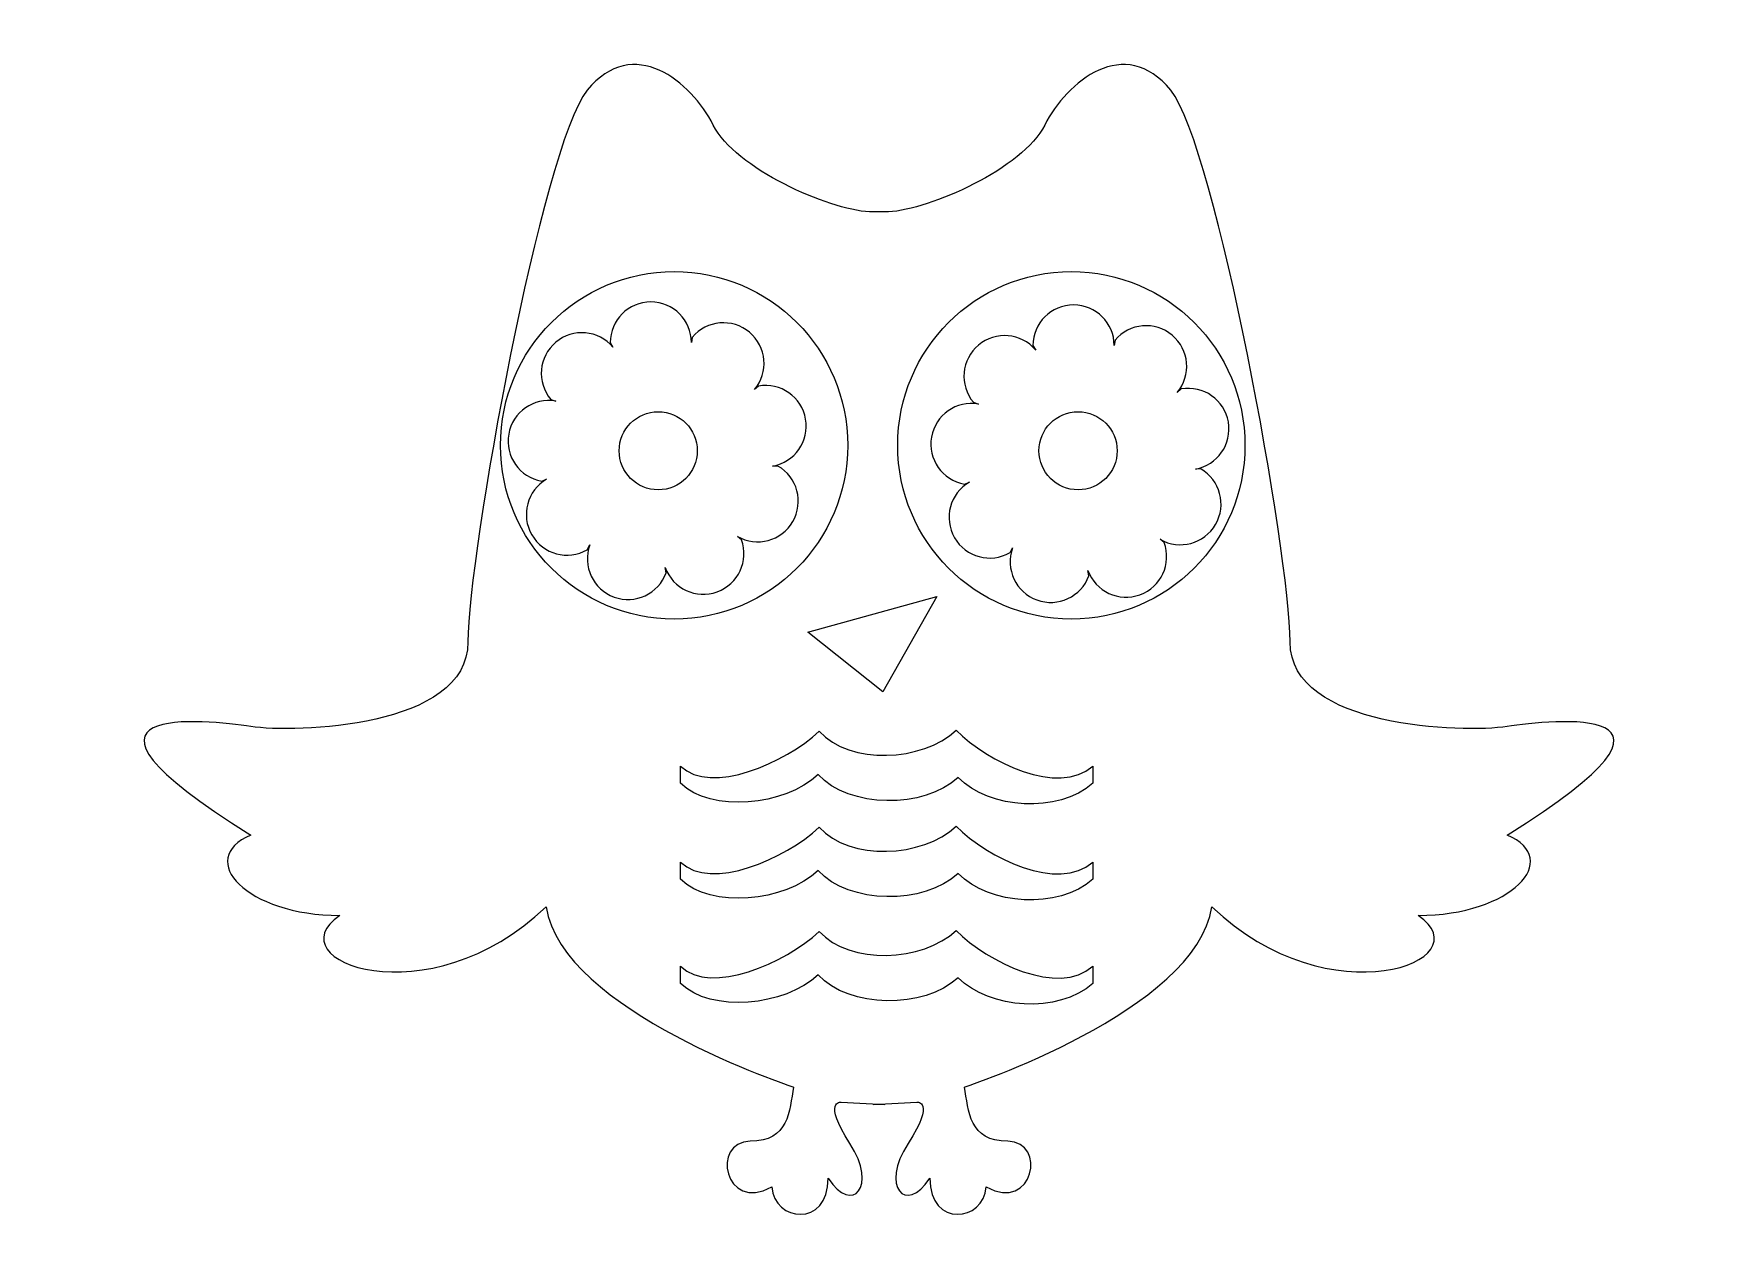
# Model space of a CAD drawing. Header units: centimetres. Extents: x -12.2 to 12.2, y -8.5 to 8.7.
import ezdxf

# ---------------------------------------------------------------- set-up
doc = ezdxf.new("R2010")
doc.units = ezdxf.units.CM
doc.header["$MEASUREMENT"] = 0
doc.layers.add('Camada 1', color=7, linetype='Continuous')

msp = doc.modelspace()

# ---------------------------------------------------------------- linework, layer by layer
at = {"layer": 'Camada 1'}
for points, knots in [([(0.08195, -6.70712), (0.08195, -6.70712), (-0.54453, -6.67582), (-0.54453, -6.67582), (-0.54453, -6.67582), (-0.54453, -6.67582), (-0.82647, -6.64452), (-0.4193, -7.27097), (-0.4193, -7.27097), (-0.01208, -7.89742), (-0.38792, -8.30467), (-0.73251, -7.77222), (-0.73251, -7.77222), (-0.73251, -8.49268), (-1.51565, -8.39865), (-1.547, -7.89745), (-1.547, -7.89745), (-2.23616, -8.27334), (-2.42404, -7.23964), (-1.86021, -7.23964), (-1.86021, -7.23964), (-1.29633, -7.23964), (-1.29633, -6.80107), (-1.2337, -6.45653), (-1.2337, -6.45653), (-1.2337, -6.45653), (-4.58549, -5.36015), (-4.80475, -3.85652), (-4.80475, -3.85652), (-6.49631, -5.48537), (-8.7517, -4.63961), (-7.78062, -3.98172), (-7.78062, -3.98172), (-9.12759, -3.98172), (-9.87943, -3.16739), (-9.06499, -2.82274), (-9.06499, -2.82274), (-12.19752, -0.88057), (-9.69147, -1.16248), (-9.06499, -1.25646), (-9.06499, -1.25646), (-8.43851, -1.35041), (-5.93246, -1.28787), (-5.93246, -0.03477), (-5.93246, -0.03477), (-5.93246, 1.21824), (-4.86741, 7.10734), (-4.20957, 7.92178), (-4.20957, 7.92178), (-3.55174, 8.73622), (-2.70597, 8.04709), (-2.39276, 7.42055), (-2.39276, 7.42055), (-2.07955, 6.79401), (-0.7325, 6.19889), (-0.13735, 6.16759), (-0.13735, 6.16759), (-0.13735, 6.16759), (0.13736, 6.16758), (0.13736, 6.16758), (0.13736, 6.16758), (0.73246, 6.19888), (2.07948, 6.79403), (2.3928, 7.42054), (2.3928, 7.42054), (2.70596, 8.04707), (3.55173, 8.73621), (4.20954, 7.92177), (4.20954, 7.92177), (4.86737, 7.10733), (5.93251, 1.21823), (5.93251, -0.03478), (5.93251, -0.03478), (5.93251, -1.28782), (8.43854, -1.35042), (9.06507, -1.25647), (9.06507, -1.25647), (9.69155, -1.16249), (12.1975, -0.88058), (9.06507, -2.82275), (9.06507, -2.82275), (9.87946, -3.16734), (9.12764, -3.98173), (7.7806, -3.98173), (7.7806, -3.98173), (8.75175, -4.63956), (6.49637, -5.48536), (4.80478, -3.85653), (4.80478, -3.85653), (4.58547, -5.3601), (1.23373, -6.45654), (1.23373, -6.45654), (1.23373, -6.45654), (1.29628, -6.80105), (1.29628, -7.23965), (1.86018, -7.23965), (1.86018, -7.23965), (2.42403, -7.23965), (2.23618, -8.27335), (1.54705, -7.89746), (1.54705, -7.89746), (1.51562, -8.39861), (0.73248, -8.49269), (0.73248, -7.77223), (0.73248, -7.77223), (0.38797, -8.30468), (0.0121, -7.89738), (0.41935, -7.27098), (0.41935, -7.27098), (0.82646, -6.64453), (0.5445, -6.67583), (0.5445, -6.67583), (0.5445, -6.67583), (0.5445, -6.67583), (-0.08193, -6.70713), (-0.08193, -6.70713), (-0.08193, -6.70713), (-0.08193, -6.70713), (0.08195, -6.70712), (0.08195, -6.70712)], [0, 0, 0, 0, 0.03225806, 0.03225806, 0.03225806, 0.03225806, 0.06451613, 0.06451613, 0.06451613, 0.06451613, 0.09677419, 0.09677419, 0.09677419, 0.09677419, 0.12903226, 0.12903226, 0.12903226, 0.12903226, 0.16129032, 0.16129032, 0.16129032, 0.16129032, 0.19354839, 0.19354839, 0.19354839, 0.19354839, 0.22580645, 0.22580645, 0.22580645, 0.22580645, 0.25806452, 0.25806452, 0.25806452, 0.25806452, 0.29032258, 0.29032258, 0.29032258, 0.29032258, 0.32258065, 0.32258065, 0.32258065, 0.32258065, 0.35483871, 0.35483871, 0.35483871, 0.35483871, 0.38709677, 0.38709677, 0.38709677, 0.38709677, 0.41935484, 0.41935484, 0.41935484, 0.41935484, 0.4516129, 0.4516129, 0.4516129, 0.4516129, 0.48387097, 0.48387097, 0.48387097, 0.48387097, 0.51612903, 0.51612903, 0.51612903, 0.51612903, 0.5483871, 0.5483871, 0.5483871, 0.5483871, 0.58064516, 0.58064516, 0.58064516, 0.58064516, 0.61290323, 0.61290323, 0.61290323, 0.61290323, 0.64516129, 0.64516129, 0.64516129, 0.64516129, 0.67741935, 0.67741935, 0.67741935, 0.67741935, 0.70967742, 0.70967742, 0.70967742, 0.70967742, 0.74193548, 0.74193548, 0.74193548, 0.74193548, 0.77419355, 0.77419355, 0.77419355, 0.77419355, 0.80645161, 0.80645161, 0.80645161, 0.80645161, 0.83870968, 0.83870968, 0.83870968, 0.83870968, 0.87096774, 0.87096774, 0.87096774, 0.87096774, 0.90322581, 0.90322581, 0.90322581, 0.90322581, 0.93548387, 0.93548387, 0.93548387, 0.93548387, 1, 1, 1, 1]), ([(-2.9566, 0.29397), (-1.57256, 0.29397), (-0.4506, 1.41594), (-0.4506, 2.79997), (-0.4506, 2.79997), (-0.4506, 4.18398), (-1.57257, 5.30594), (-2.9566, 5.30594), (-2.9566, 5.30594), (-4.34064, 5.30594), (-5.46257, 4.18397), (-5.46257, 2.79997), (-5.46257, 2.79997), (-5.4626, 1.41596), (-4.34063, 0.29397), (-2.9566, 0.29397)], [0, 0, 0, 0, 0.2, 0.2, 0.2, 0.2, 0.4, 0.4, 0.4, 0.4, 0.6, 0.6, 0.6, 0.6, 1, 1, 1, 1]), ([(2.77589, 0.29397), (4.15993, 0.29397), (5.28184, 1.41594), (5.28184, 2.79997), (5.28184, 2.79997), (5.28184, 4.18398), (4.15993, 5.30594), (2.77589, 5.30594), (2.77589, 5.30594), (1.39183, 5.30594), (0.26992, 4.18397), (0.26992, 2.79997), (0.26992, 2.79997), (0.26994, 1.41596), (1.39185, 0.29397), (2.77589, 0.29397)], [0, 0, 0, 0, 0.2, 0.2, 0.2, 0.2, 0.4, 0.4, 0.4, 0.4, 0.6, 0.6, 0.6, 0.6, 1, 1, 1, 1]), ([(-2.69479, 4.3577), (-2.48672, 4.60575), (-2.11675, 4.63821), (-1.86868, 4.43012), (-1.86868, 4.43012), (-1.62063, 4.22205), (-1.58841, 3.85206), (-1.79669, 3.60404), (-1.79669, 3.60404), (-1.79669, 3.60404), (-1.73846, 3.65481), (-1.73846, 3.65481), (-1.73846, 3.65481), (-1.41969, 3.71098), (-1.11547, 3.49791), (-1.0593, 3.17912), (-1.0593, 3.17912), (-1.0031, 2.86035), (-1.2162, 2.55634), (-1.53497, 2.49993), (-1.53497, 2.49993), (-1.53497, 2.49993), (-1.45798, 2.5016), (-1.45798, 2.5016), (-1.45798, 2.5016), (-1.17747, 2.3397), (-1.08137, 1.98119), (-1.24322, 1.70092), (-1.24322, 1.70092), (-1.40515, 1.42044), (-1.76387, 1.32429), (-2.04435, 1.48616), (-2.04435, 1.48616), (-2.04435, 1.48616), (-1.98424, 1.4379), (-1.98424, 1.4379), (-1.98424, 1.4379), (-1.87354, 1.13368), (-2.03044, 0.79724), (-2.33465, 0.68656), (-2.33465, 0.68656), (-2.63887, 0.57562), (-2.97531, 0.73254), (-3.08604, 1.03697), (-3.08604, 1.03697), (-3.08604, 1.03697), (-3.07104, 0.96146), (-3.07104, 0.96146), (-3.07104, 0.96146), (-3.18174, 0.65724), (-3.5184, 0.50032), (-3.82264, 0.61105), (-3.82264, 0.61105), (-4.12686, 0.72175), (-4.28373, 1.0582), (-4.17305, 1.36239), (-4.17305, 1.36239), (-4.17305, 1.36239), (-4.21009, 1.29476), (-4.21009, 1.29476), (-4.21009, 1.29476), (-4.4906, 1.13289), (-4.8489, 1.22901), (-5.01098, 1.5095), (-5.01098, 1.5095), (-5.17288, 1.79004), (-5.07676, 2.14834), (-4.79646, 2.31024), (-4.79646, 2.31024), (-4.79646, 2.31024), (-4.86806, 2.28254), (-4.86806, 2.28254), (-4.86806, 2.28254), (-5.18707, 2.33874), (-5.39993, 2.64272), (-5.34373, 2.96175), (-5.34373, 2.96175), (-5.28753, 3.28052), (-4.98334, 3.49338), (-4.66454, 3.43721), (-4.66454, 3.43721), (-4.66454, 3.43721), (-4.73735, 3.46219), (-4.73735, 3.46219), (-4.73735, 3.46219), (-4.94566, 3.71024), (-4.91319, 4.07999), (-4.66515, 4.28806), (-4.66515, 4.28806), (-4.4171, 4.49634), (-4.04735, 4.4639), (-3.83925, 4.21586), (-3.83925, 4.21586), (-3.83925, 4.21586), (-3.8792, 4.28161), (-3.8792, 4.28161), (-3.8792, 4.28161), (-3.8792, 4.60538), (-3.6166, 4.86798), (-3.29286, 4.86798), (-3.29286, 4.86798), (-2.96906, 4.86798), (-2.70646, 4.60538), (-2.70646, 4.28161), (-2.70646, 4.28161), (-2.70646, 4.28161), (-2.69479, 4.3577), (-2.69479, 4.3577)], [0, 0, 0, 0, 0.03571429, 0.03571429, 0.03571429, 0.03571429, 0.07142857, 0.07142857, 0.07142857, 0.07142857, 0.10714286, 0.10714286, 0.10714286, 0.10714286, 0.14285714, 0.14285714, 0.14285714, 0.14285714, 0.17857143, 0.17857143, 0.17857143, 0.17857143, 0.21428571, 0.21428571, 0.21428571, 0.21428571, 0.25, 0.25, 0.25, 0.25, 0.28571429, 0.28571429, 0.28571429, 0.28571429, 0.32142857, 0.32142857, 0.32142857, 0.32142857, 0.35714286, 0.35714286, 0.35714286, 0.35714286, 0.39285714, 0.39285714, 0.39285714, 0.39285714, 0.42857143, 0.42857143, 0.42857143, 0.42857143, 0.46428571, 0.46428571, 0.46428571, 0.46428571, 0.5, 0.5, 0.5, 0.5, 0.53571429, 0.53571429, 0.53571429, 0.53571429, 0.57142857, 0.57142857, 0.57142857, 0.57142857, 0.60714286, 0.60714286, 0.60714286, 0.60714286, 0.64285714, 0.64285714, 0.64285714, 0.64285714, 0.67857143, 0.67857143, 0.67857143, 0.67857143, 0.71428571, 0.71428571, 0.71428571, 0.71428571, 0.75, 0.75, 0.75, 0.75, 0.78571429, 0.78571429, 0.78571429, 0.78571429, 0.82142857, 0.82142857, 0.82142857, 0.82142857, 0.85714286, 0.85714286, 0.85714286, 0.85714286, 0.89285714, 0.89285714, 0.89285714, 0.89285714, 0.92857143, 0.92857143, 0.92857143, 0.92857143, 1, 1, 1, 1]), ([(3.40602, 4.31606), (3.61409, 4.56411), (3.98406, 4.59657), (4.23216, 4.38848), (4.23216, 4.38848), (4.48018, 4.18041), (4.51243, 3.81042), (4.30415, 3.5624), (4.30415, 3.5624), (4.30415, 3.5624), (4.36238, 3.61317), (4.36238, 3.61317), (4.36238, 3.61317), (4.68118, 3.66934), (4.98537, 3.45627), (5.04154, 3.13748), (5.04154, 3.13748), (5.09774, 2.81871), (4.88464, 2.5147), (4.56587, 2.45829), (4.56587, 2.45829), (4.56587, 2.45829), (4.64286, 2.45996), (4.64286, 2.45996), (4.64286, 2.45996), (4.92337, 2.29806), (5.01944, 1.93955), (4.85762, 1.65928), (4.85762, 1.65928), (4.69569, 1.3788), (4.33697, 1.28265), (4.05649, 1.44452), (4.05649, 1.44452), (4.05649, 1.44452), (4.11658, 1.39626), (4.11658, 1.39626), (4.11658, 1.39626), (4.22728, 1.09207), (4.07038, 0.7556), (3.76619, 0.64492), (3.76619, 0.64492), (3.462, 0.53398), (3.12553, 0.6909), (3.0148, 0.99533), (3.0148, 0.99533), (3.0148, 0.99533), (3.0298, 0.91979), (3.0298, 0.91979), (3.0298, 0.91979), (2.9191, 0.6156), (2.58244, 0.45865), (2.2782, 0.5694), (2.2782, 0.5694), (1.97401, 0.6801), (1.81711, 1.01652), (1.92781, 1.32074), (1.92781, 1.32074), (1.92781, 1.32074), (1.89079, 1.25311), (1.89079, 1.25311), (1.89079, 1.25311), (1.61028, 1.09124), (1.25195, 1.18736), (1.08987, 1.46785), (1.08987, 1.46785), (0.92797, 1.74836), (1.02412, 2.10669), (1.30439, 2.26856), (1.30439, 2.26856), (1.30439, 2.26856), (1.23279, 2.24086), (1.23279, 2.24086), (1.23279, 2.24086), (0.91378, 2.29706), (0.7009, 2.60104), (0.75712, 2.92007), (0.75712, 2.92007), (0.81329, 3.23884), (1.11751, 3.4517), (1.43631, 3.39553), (1.43631, 3.39553), (1.43631, 3.39553), (1.36347, 3.42051), (1.36347, 3.42051), (1.36347, 3.42051), (1.15516, 3.66856), (1.18763, 4.03831), (1.43567, 4.24638), (1.43567, 4.24638), (1.68369, 4.45466), (2.0535, 4.42222), (2.26157, 4.17418), (2.26157, 4.17418), (2.26157, 4.17418), (2.22159, 4.23993), (2.22159, 4.23993), (2.22159, 4.23993), (2.22159, 4.5637), (2.48422, 4.8263), (2.80796, 4.8263), (2.80796, 4.8263), (3.13176, 4.8263), (3.39433, 4.5637), (3.39433, 4.23993), (3.39433, 4.23993), (3.39433, 4.23993), (3.40602, 4.31606), (3.40602, 4.31606)], [0, 0, 0, 0, 0.03571429, 0.03571429, 0.03571429, 0.03571429, 0.07142857, 0.07142857, 0.07142857, 0.07142857, 0.10714286, 0.10714286, 0.10714286, 0.10714286, 0.14285714, 0.14285714, 0.14285714, 0.14285714, 0.17857143, 0.17857143, 0.17857143, 0.17857143, 0.21428571, 0.21428571, 0.21428571, 0.21428571, 0.25, 0.25, 0.25, 0.25, 0.28571429, 0.28571429, 0.28571429, 0.28571429, 0.32142857, 0.32142857, 0.32142857, 0.32142857, 0.35714286, 0.35714286, 0.35714286, 0.35714286, 0.39285714, 0.39285714, 0.39285714, 0.39285714, 0.42857143, 0.42857143, 0.42857143, 0.42857143, 0.46428571, 0.46428571, 0.46428571, 0.46428571, 0.5, 0.5, 0.5, 0.5, 0.53571429, 0.53571429, 0.53571429, 0.53571429, 0.57142857, 0.57142857, 0.57142857, 0.57142857, 0.60714286, 0.60714286, 0.60714286, 0.60714286, 0.64285714, 0.64285714, 0.64285714, 0.64285714, 0.67857143, 0.67857143, 0.67857143, 0.67857143, 0.71428571, 0.71428571, 0.71428571, 0.71428571, 0.75, 0.75, 0.75, 0.75, 0.78571429, 0.78571429, 0.78571429, 0.78571429, 0.82142857, 0.82142857, 0.82142857, 0.82142857, 0.85714286, 0.85714286, 0.85714286, 0.85714286, 0.89285714, 0.89285714, 0.89285714, 0.89285714, 0.92857143, 0.92857143, 0.92857143, 0.92857143, 1, 1, 1, 1]), ([(-3.1862, 2.15785), (-2.87476, 2.15785), (-2.62235, 2.41029), (-2.62235, 2.7217), (-2.62235, 2.7217), (-2.62235, 3.03314), (-2.87479, 3.28558), (-3.1862, 3.28558), (-3.1862, 3.28558), (-3.49761, 3.28558), (-3.75005, 3.03317), (-3.75005, 2.7217), (-3.75005, 2.7217), (-3.75006, 2.41026), (-3.49765, 2.15785), (-3.1862, 2.15785)], [0, 0, 0, 0, 0.2, 0.2, 0.2, 0.2, 0.4, 0.4, 0.4, 0.4, 0.6, 0.6, 0.6, 0.6, 1, 1, 1, 1]), ([(2.87275, 2.15782), (3.18419, 2.15782), (3.43663, 2.41026), (3.43663, 2.7217), (3.43663, 2.7217), (3.43663, 3.03314), (3.18419, 3.28558), (2.87275, 3.28558), (2.87275, 3.28558), (2.56134, 3.28558), (2.3089, 3.03314), (2.3089, 2.7217), (2.3089, 2.7217), (2.3089, 2.41026), (2.56131, 2.15782), (2.87275, 2.15782)], [0, 0, 0, 0, 0.2, 0.2, 0.2, 0.2, 0.4, 0.4, 0.4, 0.4, 0.6, 0.6, 0.6, 0.6, 1, 1, 1, 1]), ([(0.05322, -0.75752), (0.05322, -0.75752), (0.83451, 0.62069), (0.83451, 0.62069), (0.83451, 0.62069), (0.83451, 0.62069), (-1.02715, 0.10613), (-1.02715, 0.10613), (-1.02715, 0.10613), (-1.02715, 0.10613), (0.05322, -0.75752), (0.05322, -0.75752)], [0, 0, 0, 0, 0.25, 0.25, 0.25, 0.25, 0.5, 0.5, 0.5, 0.5, 1, 1, 1, 1]), ([(-2.86534, -2.07498), (-2.42386, -2.50125), (-1.36454, -2.40711), (-0.87729, -1.95033), (-0.87729, -1.95033), (-0.43581, -2.43748), (0.65346, -2.44886), (1.14074, -1.99208), (1.14074, -1.99208), (1.59744, -2.44886), (2.58481, -2.51654), (3.08725, -2.07497), (3.08725, -2.07497), (3.08725, -2.07497), (3.08725, -1.82637), (3.08725, -1.82637), (3.08725, -1.82637), (2.58481, -2.26793), (1.5696, -1.76708), (1.1129, -1.31014), (1.1129, -1.31014), (0.62562, -1.7671), (-0.4219, -1.81121), (-0.86338, -1.32406), (-0.86338, -1.32406), (-1.35066, -1.78102), (-2.42387, -2.25254), (-2.86535, -1.82635), (-2.86535, -1.82635), (-2.86535, -1.82635), (-2.86534, -2.07498), (-2.86534, -2.07498)], [0, 0, 0, 0, 0.11111111, 0.11111111, 0.11111111, 0.11111111, 0.22222222, 0.22222222, 0.22222222, 0.22222222, 0.33333333, 0.33333333, 0.33333333, 0.33333333, 0.44444444, 0.44444444, 0.44444444, 0.44444444, 0.55555556, 0.55555556, 0.55555556, 0.55555556, 0.66666667, 0.66666667, 0.66666667, 0.66666667, 0.77777778, 0.77777778, 0.77777778, 0.77777778, 1, 1, 1, 1]), ([(-2.86534, -3.45984), (-2.42386, -3.88611), (-1.36454, -3.79197), (-0.87729, -3.33519), (-0.87729, -3.33519), (-0.43578, -3.82234), (0.65346, -3.83372), (1.14074, -3.37694), (1.14074, -3.37694), (1.59744, -3.83372), (2.58481, -3.9014), (3.08725, -3.45983), (3.08725, -3.45983), (3.08725, -3.45983), (3.08725, -3.21123), (3.08725, -3.21123), (3.08725, -3.21123), (2.58481, -3.65279), (1.5696, -3.15194), (1.1129, -2.695), (1.1129, -2.695), (0.62562, -3.15196), (-0.4219, -3.19607), (-0.86338, -2.70892), (-0.86338, -2.70892), (-1.35066, -3.16588), (-2.42387, -3.6374), (-2.86538, -3.21121), (-2.86538, -3.21121), (-2.86538, -3.21121), (-2.86537, -3.45984), (-2.86537, -3.45984), (-2.86537, -3.45984), (-2.86537, -3.45984), (-2.86534, -3.45984), (-2.86534, -3.45984)], [0, 0, 0, 0, 0.1, 0.1, 0.1, 0.1, 0.2, 0.2, 0.2, 0.2, 0.3, 0.3, 0.3, 0.3, 0.4, 0.4, 0.4, 0.4, 0.5, 0.5, 0.5, 0.5, 0.6, 0.6, 0.6, 0.6, 0.7, 0.7, 0.7, 0.7, 0.8, 0.8, 0.8, 0.8, 1, 1, 1, 1]), ([(-2.86534, -4.96293), (-2.42386, -5.3892), (-1.36454, -5.29506), (-0.87729, -4.83828), (-0.87729, -4.83828), (-0.43578, -5.32543), (0.65346, -5.33681), (1.14074, -4.88003), (1.14074, -4.88003), (1.59744, -5.33681), (2.58481, -5.40449), (3.08725, -4.96292), (3.08725, -4.96292), (3.08725, -4.96292), (3.08725, -4.71432), (3.08725, -4.71432), (3.08725, -4.71432), (2.58481, -5.15588), (1.5696, -4.65503), (1.1129, -4.19809), (1.1129, -4.19809), (0.62562, -4.65505), (-0.4219, -4.69916), (-0.86338, -4.21201), (-0.86338, -4.21201), (-1.35066, -4.66897), (-2.42387, -5.14049), (-2.86538, -4.7143), (-2.86538, -4.7143), (-2.86538, -4.7143), (-2.86537, -4.96293), (-2.86537, -4.96293), (-2.86537, -4.96293), (-2.86537, -4.96293), (-2.86534, -4.96293), (-2.86534, -4.96293)], [0, 0, 0, 0, 0.1, 0.1, 0.1, 0.1, 0.2, 0.2, 0.2, 0.2, 0.3, 0.3, 0.3, 0.3, 0.4, 0.4, 0.4, 0.4, 0.5, 0.5, 0.5, 0.5, 0.6, 0.6, 0.6, 0.6, 0.7, 0.7, 0.7, 0.7, 0.8, 0.8, 0.8, 0.8, 1, 1, 1, 1])]:
    msp.add_open_spline(points, degree=3, knots=knots, dxfattribs=at)

doc.saveas('drawing.dxf')
